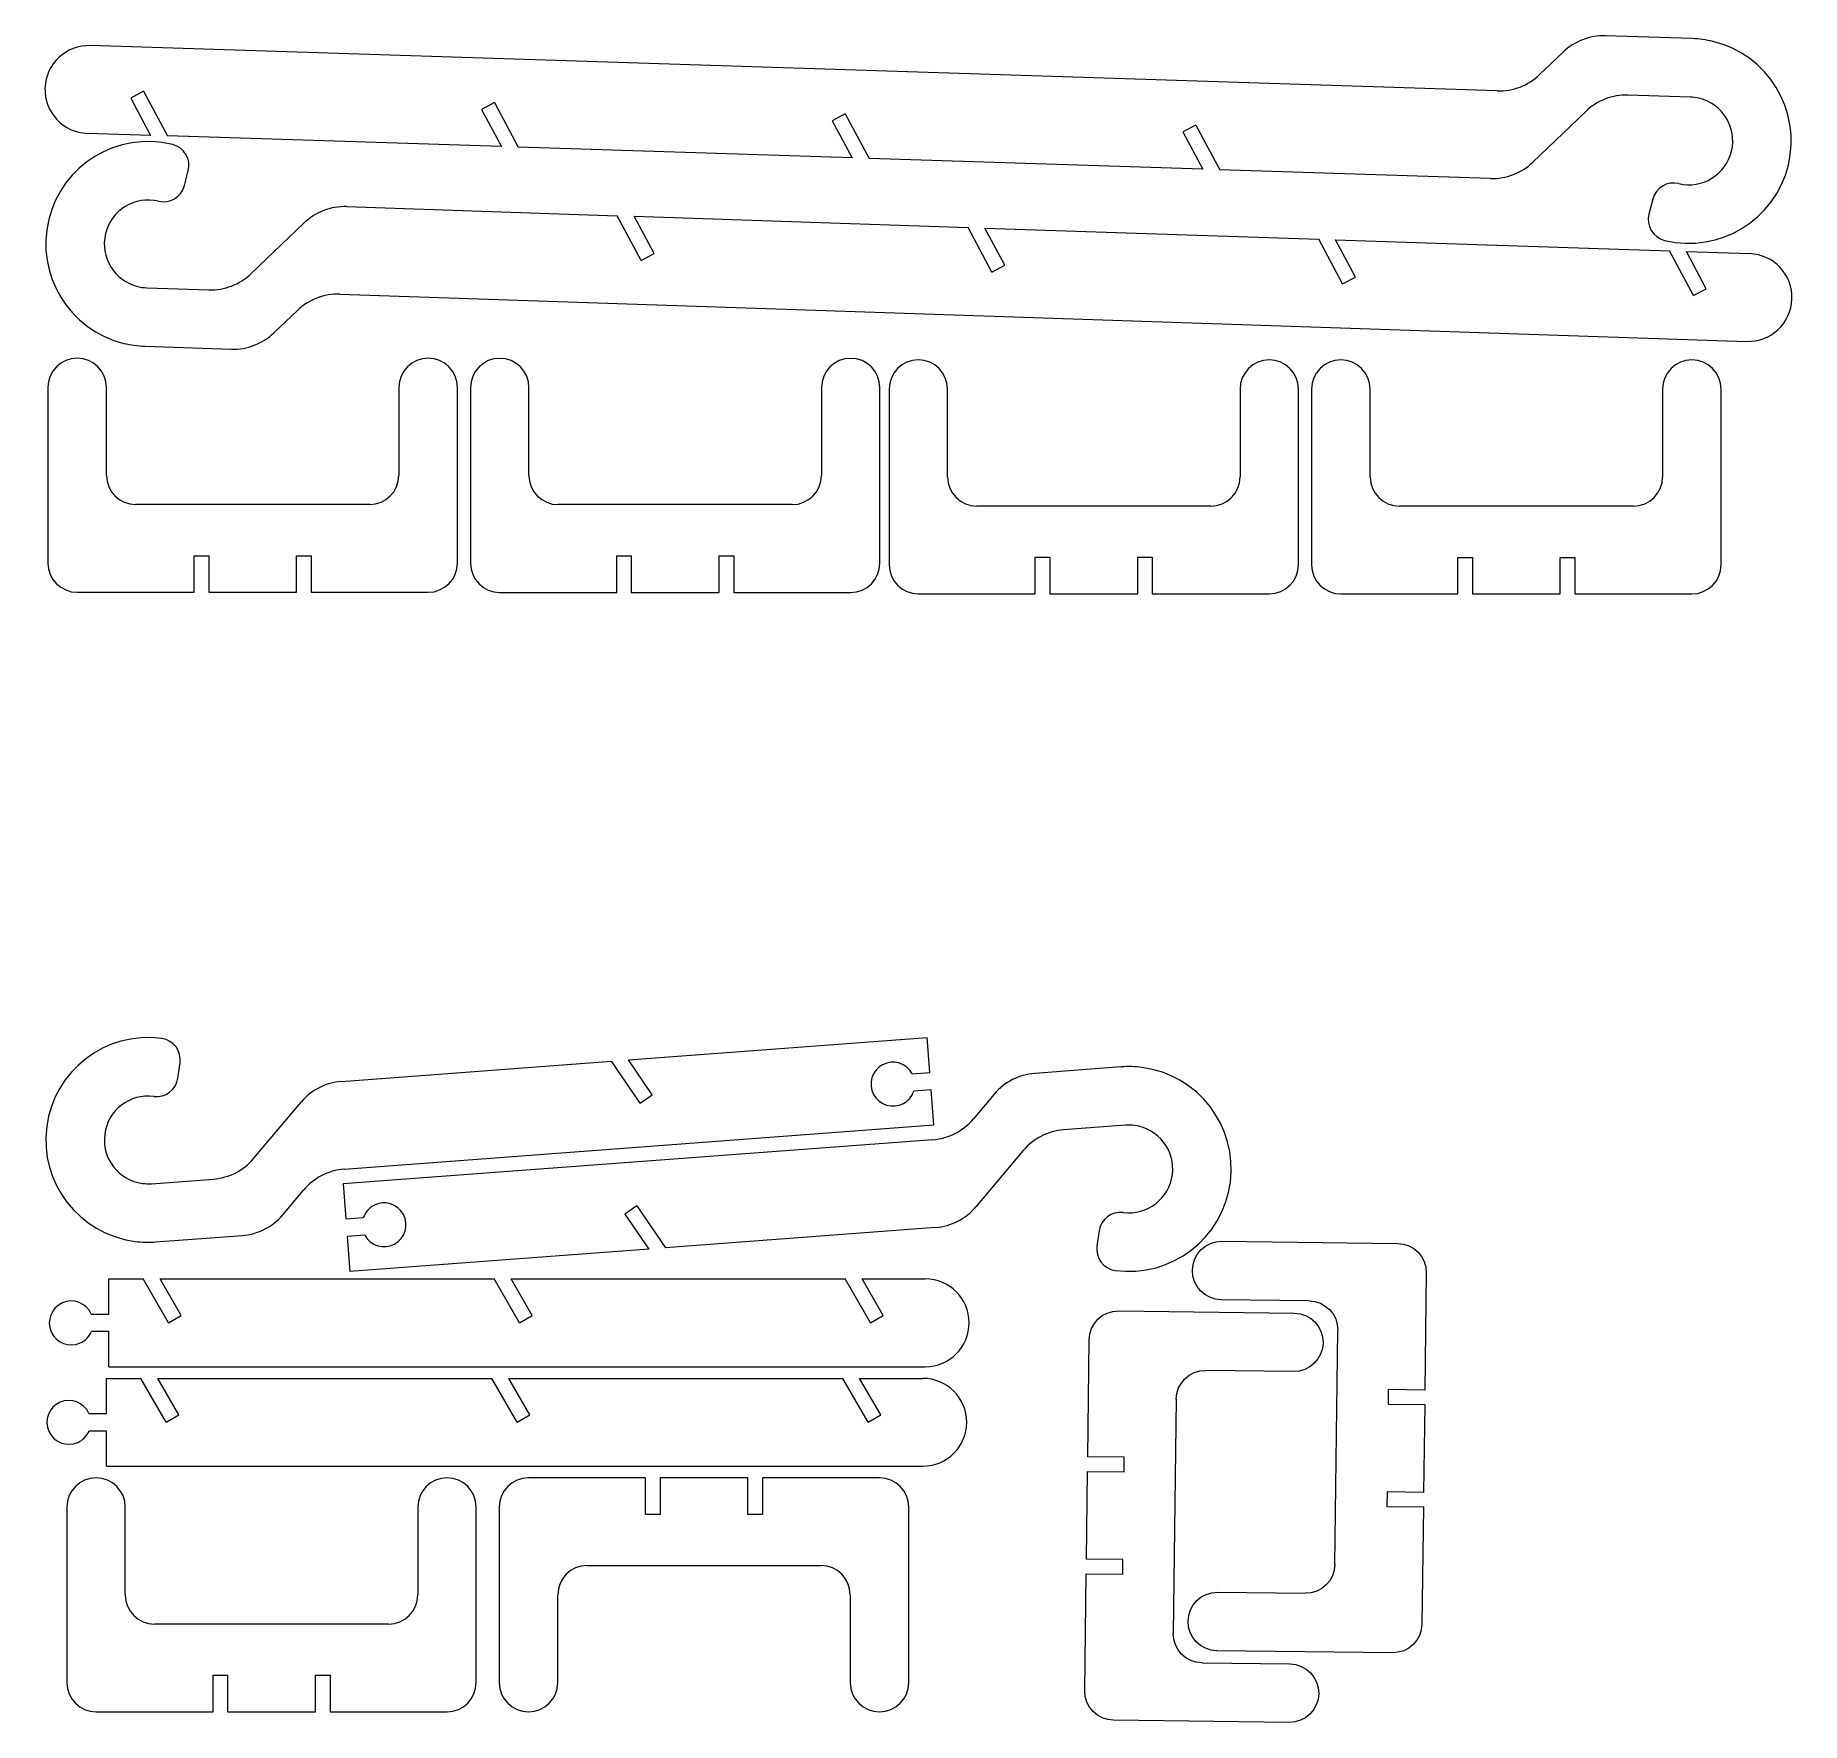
# Model space of a CAD drawing. Header units: centimetres. Extents: x -97.1 to -20.4, y -48.3 to 24.9.
import ezdxf

# ---------------------------------------------------------------- set-up
doc = ezdxf.new("R2010")
doc.units = ezdxf.units.CM
doc.header["$MEASUREMENT"] = 0
doc.layers.add('layer 1', color=7, linetype='Continuous')

msp = doc.modelspace()

# ---------------------------------------------------------------- linework, layer by layer
at = {"layer": 'layer 1', "color": 1, "lineweight": 9}
for points in [[(-28.88194, 24.92682), (-29.5654, 24.94879), (-30.22885, 24.69425), (-30.72223, 24.22078)], [(-25.11653, 24.80578), (-25.11653, 24.80578), (-28.88194, 24.92682), (-28.88194, 24.92682)], [(-33.58183, 22.53658), (-33.58183, 22.53658), (-94.68196, 24.50062), (-94.68196, 24.50062)], [(-30.72223, 24.22078), (-30.72223, 24.22078), (-31.74153, 23.24262), (-31.74153, 23.24262)], [(-33.58183, 22.53658), (-32.89837, 22.51461), (-32.23492, 22.76915), (-31.74153, 23.24262)], [(-92.36452, 22.52014), (-92.36452, 22.52014), (-92.92437, 22.22047), (-92.92437, 22.22047)], [(-92.36452, 22.52014), (-92.36452, 22.52014), (-91.32644, 20.58079), (-91.32644, 20.58079)], [(-27.89478, 22.35378), (-28.57824, 22.37575), (-29.24169, 22.12121), (-29.73507, 21.64774)], [(-25.19814, 22.26709), (-25.19814, 22.26709), (-27.89478, 22.35378), (-27.89478, 22.35378)], [(-92.92437, 22.22047), (-92.92437, 22.22047), (-92.0593, 20.60435), (-92.0593, 20.60435)], [(-77.13239, 22.03051), (-77.13239, 22.03051), (-77.69223, 21.73084), (-77.69223, 21.73084)], [(-77.69223, 21.73084), (-77.69223, 21.73084), (-76.82717, 20.11472), (-76.82717, 20.11472)], [(-77.13239, 22.03051), (-77.13239, 22.03051), (-76.09431, 20.09116), (-76.09431, 20.09116)], [(-61.90026, 21.54088), (-61.90026, 21.54088), (-62.4601, 21.24121), (-62.4601, 21.24121)], [(-61.90026, 21.54088), (-61.90026, 21.54088), (-60.86218, 19.60153), (-60.86218, 19.60153)], [(-29.73507, 21.64774), (-29.73507, 21.64774), (-32.03556, 19.4401), (-32.03556, 19.4401)], [(-62.4601, 21.24121), (-62.4601, 21.24121), (-61.59503, 19.62509), (-61.59503, 19.62509)], [(-46.66814, 21.05125), (-46.66814, 21.05125), (-47.22798, 20.75158), (-47.22798, 20.75158)], [(-47.22798, 20.75158), (-47.22798, 20.75158), (-46.36291, 19.13546), (-46.36291, 19.13546)], [(-46.66814, 21.05125), (-46.66814, 21.05125), (-45.63006, 19.1119), (-45.63006, 19.1119)], [(-92.0593, 20.60435), (-92.0593, 20.60435), (-94.80437, 20.69258), (-94.80437, 20.69258)], [(-76.82717, 20.11472), (-76.82717, 20.11472), (-91.32644, 20.58079), (-91.32644, 20.58079)], [(-61.59503, 19.62509), (-61.59503, 19.62509), (-76.09431, 20.09116), (-76.09431, 20.09116)], [(-46.36291, 19.13546), (-46.36291, 19.13546), (-60.86218, 19.60153), (-60.86218, 19.60153)], [(-33.87585, 18.73407), (-33.19239, 18.7121), (-32.52894, 18.96663), (-32.03556, 19.4401)], [(-91.72092, 17.74361), (-91.22213, 17.62366), (-90.7193, 17.92588), (-90.59117, 18.42264)], [(-90.59117, 18.42264), (-90.59117, 18.42264), (-90.42622, 19.06218), (-90.42622, 19.06218)], [(-33.87585, 18.73407), (-33.87585, 18.73407), (-45.63006, 19.1119), (-45.63006, 19.1119)], [(-25.70226, 18.51028), (-26.20121, 18.62956), (-26.70363, 18.32666), (-26.83109, 17.82973)], [(-26.83109, 17.82973), (-26.83109, 17.82973), (-26.99519, 17.18996), (-26.99519, 17.18996)], [(-83.54764, 17.50881), (-84.23107, 17.5317), (-84.89486, 17.27806), (-85.38888, 16.80525)], [(-83.54764, 17.50881), (-83.54764, 17.50881), (-71.79395, 17.11514), (-71.79395, 17.11514)], [(-70.75849, 15.17439), (-70.75849, 15.17439), (-71.79395, 17.11514), (-71.79395, 17.11514)], [(-70.19824, 15.4733), (-70.19824, 15.4733), (-71.06113, 17.0906), (-71.06113, 17.0906)], [(-71.06113, 17.0906), (-71.06113, 17.0906), (-56.5625, 16.60499), (-56.5625, 16.60499)], [(-87.69234, 14.60072), (-87.69234, 14.60072), (-85.38888, 16.80525), (-85.38888, 16.80525)], [(-55.52704, 14.66424), (-55.52704, 14.66424), (-56.5625, 16.60499), (-56.5625, 16.60499)], [(-54.96679, 14.96315), (-54.96679, 14.96315), (-55.82968, 16.58044), (-55.82968, 16.58044)], [(-55.82968, 16.58044), (-55.82968, 16.58044), (-41.33104, 16.09484), (-41.33104, 16.09484)], [(-70.75849, 15.17439), (-70.75849, 15.17439), (-70.19824, 15.4733), (-70.19824, 15.4733)], [(-40.29558, 14.15409), (-40.29558, 14.15409), (-41.33104, 16.09484), (-41.33104, 16.09484)], [(-39.73533, 14.453), (-39.73533, 14.453), (-40.59822, 16.07029), (-40.59822, 16.07029)], [(-40.59822, 16.07029), (-40.59822, 16.07029), (-26.09958, 15.58469), (-26.09958, 15.58469)], [(-25.06412, 13.64394), (-25.06412, 13.64394), (-26.09958, 15.58469), (-26.09958, 15.58469)], [(-24.50387, 13.94285), (-24.50387, 13.94285), (-25.36676, 15.56014), (-25.36676, 15.56014)], [(-25.36676, 15.56014), (-25.36676, 15.56014), (-22.62181, 15.46821), (-22.62181, 15.46821)], [(-89.53358, 13.89716), (-88.85015, 13.87427), (-88.18636, 14.12791), (-87.69234, 14.60072)], [(-55.52704, 14.66424), (-55.52704, 14.66424), (-54.96679, 14.96315), (-54.96679, 14.96315)], [(-92.2301, 13.98748), (-92.2301, 13.98748), (-89.53358, 13.89716), (-89.53358, 13.89716)], [(-40.29558, 14.15409), (-40.29558, 14.15409), (-39.73533, 14.453), (-39.73533, 14.453)], [(-25.06412, 13.64394), (-25.06412, 13.64394), (-24.50387, 13.94285), (-24.50387, 13.94285)], [(-83.84678, 13.70669), (-84.53021, 13.72958), (-85.19401, 13.47594), (-85.68803, 13.00314)], [(-83.84678, 13.70669), (-83.84678, 13.70669), (-22.74935, 11.66035), (-22.74935, 11.66035)], [(-86.70865, 12.02635), (-86.70865, 12.02635), (-85.68803, 13.00314), (-85.68803, 13.00314)], [(-88.54989, 11.3228), (-87.86646, 11.29991), (-87.20267, 11.55355), (-86.70865, 12.02635)], [(-95.25181, 10.92383), (-95.95181, 10.92383), (-96.51927, 10.35637), (-96.51927, 9.65637)], [(-95.24673, 10.92383), (-95.24673, 10.92383), (-95.25181, 10.92383), (-95.25181, 10.92383)], [(-93.97927, 9.65637), (-93.97927, 10.35637), (-94.54673, 10.92383), (-95.24673, 10.92383)], [(-92.31513, 11.44891), (-92.31513, 11.44891), (-88.54989, 11.3228), (-88.54989, 11.3228)], [(-80.01181, 10.92383), (-80.71181, 10.92383), (-81.27927, 10.35637), (-81.27927, 9.65637)], [(-80.00673, 10.92383), (-80.00673, 10.92383), (-80.01181, 10.92383), (-80.01181, 10.92383)], [(-78.73927, 9.65637), (-78.73927, 10.35637), (-79.30673, 10.92383), (-80.00673, 10.92383)], [(-76.90199, 10.92129), (-77.60199, 10.92129), (-78.16945, 10.35383), (-78.16945, 9.65383)], [(-76.89691, 10.92129), (-76.89691, 10.92129), (-76.90199, 10.92129), (-76.90199, 10.92129)], [(-75.62945, 9.65383), (-75.62945, 10.35383), (-76.19692, 10.92129), (-76.89691, 10.92129)], [(-61.66199, 10.92129), (-62.36199, 10.92129), (-62.92945, 10.35383), (-62.92945, 9.65383)], [(-61.65691, 10.92129), (-61.65691, 10.92129), (-61.66199, 10.92129), (-61.66199, 10.92129)], [(-60.38945, 9.65383), (-60.38945, 10.35383), (-60.95692, 10.92129), (-61.65691, 10.92129)], [(-58.72321, 10.85454), (-59.4232, 10.85454), (-59.99066, 10.28708), (-59.99066, 9.58708)], [(-58.71813, 10.85454), (-58.71813, 10.85454), (-58.72321, 10.85454), (-58.72321, 10.85454)], [(-57.45067, 9.58708), (-57.45067, 10.28708), (-58.01813, 10.85454), (-58.71813, 10.85454)], [(-43.48321, 10.85454), (-44.18321, 10.85454), (-44.75067, 10.28708), (-44.75067, 9.58708)], [(-43.47813, 10.85454), (-43.47813, 10.85454), (-43.48321, 10.85454), (-43.48321, 10.85454)], [(-42.21067, 9.58708), (-42.21067, 10.28708), (-42.77813, 10.85454), (-43.47813, 10.85454)], [(-40.37339, 10.852), (-41.07339, 10.852), (-41.64085, 10.28454), (-41.64085, 9.58454)], [(-40.36831, 10.852), (-40.36831, 10.852), (-40.37339, 10.852), (-40.37339, 10.852)], [(-39.10085, 9.58454), (-39.10085, 10.28454), (-39.66831, 10.852), (-40.36831, 10.852)], [(-25.13339, 10.852), (-25.83339, 10.852), (-26.40085, 10.28454), (-26.40085, 9.58454)], [(-25.12831, 10.852), (-25.12831, 10.852), (-25.13339, 10.852), (-25.13339, 10.852)], [(-23.86085, 9.58454), (-23.86085, 10.28454), (-24.42831, 10.852), (-25.12831, 10.852)], [(-96.51927, 9.65637), (-96.51927, 9.65637), (-96.51927, 2.03129), (-96.51927, 2.03129)], [(-93.97927, 5.84129), (-93.97927, 5.84129), (-93.97927, 9.65637), (-93.97927, 9.65637)], [(-81.27927, 9.65637), (-81.27927, 9.65637), (-81.27927, 5.84129), (-81.27927, 5.84129)], [(-78.73927, 2.03129), (-78.73927, 2.03129), (-78.73927, 9.65637), (-78.73927, 9.65637)], [(-78.16945, 9.65383), (-78.16945, 9.65383), (-78.16945, 2.02875), (-78.16945, 2.02875)], [(-75.62945, 5.83875), (-75.62945, 5.83875), (-75.62945, 9.65383), (-75.62945, 9.65383)], [(-62.92945, 9.65383), (-62.92945, 9.65383), (-62.92945, 5.83875), (-62.92945, 5.83875)], [(-60.38945, 2.02875), (-60.38945, 2.02875), (-60.38945, 9.65383), (-60.38945, 9.65383)], [(-59.99066, 9.58708), (-59.99066, 9.58708), (-59.99066, 1.962), (-59.99066, 1.962)], [(-57.45067, 5.772), (-57.45067, 5.772), (-57.45067, 9.58708), (-57.45067, 9.58708)], [(-44.75067, 9.58708), (-44.75067, 9.58708), (-44.75067, 5.772), (-44.75067, 5.772)], [(-42.21067, 1.962), (-42.21067, 1.962), (-42.21067, 9.58708), (-42.21067, 9.58708)], [(-41.64085, 9.58454), (-41.64085, 9.58454), (-41.64085, 1.95946), (-41.64085, 1.95946)], [(-39.10085, 5.76946), (-39.10085, 5.76946), (-39.10085, 9.58454), (-39.10085, 9.58454)], [(-26.40085, 9.58454), (-26.40085, 9.58454), (-26.40085, 5.76946), (-26.40085, 5.76946)], [(-23.86085, 1.95946), (-23.86085, 1.95946), (-23.86085, 9.58454), (-23.86085, 9.58454)], [(-93.97927, 5.84129), (-93.97927, 5.14129), (-93.41181, 4.57383), (-92.71181, 4.57383)], [(-82.54673, 4.57383), (-81.84673, 4.57383), (-81.27927, 5.14129), (-81.27927, 5.84129)], [(-75.62945, 5.83875), (-75.62945, 5.13875), (-75.06199, 4.57129), (-74.36199, 4.57129)], [(-64.19691, 4.57129), (-63.49692, 4.57129), (-62.92945, 5.13875), (-62.92945, 5.83875)], [(-57.45067, 5.772), (-57.45067, 5.07201), (-56.88321, 4.50454), (-56.18321, 4.50454)], [(-46.01813, 4.50454), (-45.31813, 4.50454), (-44.75067, 5.07201), (-44.75067, 5.772)], [(-39.10085, 5.76946), (-39.10085, 5.06947), (-38.53339, 4.502), (-37.83339, 4.502)], [(-27.66831, 4.502), (-26.96831, 4.502), (-26.40085, 5.06947), (-26.40085, 5.76946)], [(-82.54673, 4.57383), (-82.54673, 4.57383), (-92.71181, 4.57383), (-92.71181, 4.57383)], [(-64.19691, 4.57129), (-64.19691, 4.57129), (-74.36199, 4.57129), (-74.36199, 4.57129)], [(-46.01813, 4.50454), (-46.01813, 4.50454), (-56.18321, 4.50454), (-56.18321, 4.50454)], [(-27.66831, 4.502), (-27.66831, 4.502), (-37.83339, 4.502), (-37.83339, 4.502)], [(-90.16927, 2.35133), (-90.16927, 2.35133), (-89.53427, 2.35133), (-89.53427, 2.35133)], [(-90.16927, 0.76383), (-90.16927, 0.76383), (-90.16927, 2.35133), (-90.16927, 2.35133)], [(-89.53427, 2.35133), (-89.53427, 2.35133), (-89.53427, 0.76383), (-89.53427, 0.76383)], [(-85.72427, 2.35133), (-85.72427, 2.35133), (-85.08927, 2.35133), (-85.08927, 2.35133)], [(-85.72427, 0.76383), (-85.72427, 0.76383), (-85.72427, 2.35133), (-85.72427, 2.35133)], [(-85.08927, 2.35133), (-85.08927, 2.35133), (-85.08927, 0.76383), (-85.08927, 0.76383)], [(-71.81945, 2.34879), (-71.81945, 2.34879), (-71.18445, 2.34879), (-71.18445, 2.34879)], [(-71.81945, 0.76129), (-71.81945, 0.76129), (-71.81945, 2.34879), (-71.81945, 2.34879)], [(-71.18445, 2.34879), (-71.18445, 2.34879), (-71.18445, 0.76129), (-71.18445, 0.76129)], [(-67.37445, 2.34879), (-67.37445, 2.34879), (-66.73945, 2.34879), (-66.73945, 2.34879)], [(-67.37445, 0.76129), (-67.37445, 0.76129), (-67.37445, 2.34879), (-67.37445, 2.34879)], [(-66.73945, 2.34879), (-66.73945, 2.34879), (-66.73945, 0.76129), (-66.73945, 0.76129)], [(-96.51927, 2.03129), (-96.51927, 1.33129), (-95.95181, 0.76383), (-95.25181, 0.76383)], [(-80.00673, 0.76383), (-79.30673, 0.76383), (-78.73927, 1.33129), (-78.73927, 2.03129)], [(-78.16945, 2.02875), (-78.16945, 1.32875), (-77.60199, 0.76129), (-76.90199, 0.76129)], [(-61.65691, 0.76129), (-60.95692, 0.76129), (-60.38945, 1.32875), (-60.38945, 2.02875)], [(-59.99066, 1.962), (-59.99066, 1.26201), (-59.4232, 0.69454), (-58.72321, 0.69454)], [(-53.64067, 2.28204), (-53.64067, 2.28204), (-53.00567, 2.28204), (-53.00567, 2.28204)], [(-53.64067, 0.69454), (-53.64067, 0.69454), (-53.64067, 2.28204), (-53.64067, 2.28204)], [(-53.00567, 2.28204), (-53.00567, 2.28204), (-53.00567, 0.69454), (-53.00567, 0.69454)], [(-49.19567, 2.28204), (-49.19567, 2.28204), (-48.56067, 2.28204), (-48.56067, 2.28204)], [(-49.19567, 0.69454), (-49.19567, 0.69454), (-49.19567, 2.28204), (-49.19567, 2.28204)], [(-48.56067, 2.28204), (-48.56067, 2.28204), (-48.56067, 0.69454), (-48.56067, 0.69454)], [(-43.47813, 0.69454), (-42.77813, 0.69454), (-42.21067, 1.26201), (-42.21067, 1.962)], [(-41.64085, 1.95946), (-41.64085, 1.25947), (-41.07339, 0.692), (-40.37339, 0.692)], [(-35.29085, 2.2795), (-35.29085, 2.2795), (-34.65585, 2.2795), (-34.65585, 2.2795)], [(-35.29085, 0.692), (-35.29085, 0.692), (-35.29085, 2.2795), (-35.29085, 2.2795)], [(-34.65585, 2.2795), (-34.65585, 2.2795), (-34.65585, 0.692), (-34.65585, 0.692)], [(-30.84585, 2.2795), (-30.84585, 2.2795), (-30.21085, 2.2795), (-30.21085, 2.2795)], [(-30.84585, 0.692), (-30.84585, 0.692), (-30.84585, 2.2795), (-30.84585, 2.2795)], [(-30.21085, 2.2795), (-30.21085, 2.2795), (-30.21085, 0.692), (-30.21085, 0.692)], [(-25.12831, 0.692), (-24.42831, 0.692), (-23.86085, 1.25947), (-23.86085, 1.95946)], [(-95.25181, 0.76383), (-95.25181, 0.76383), (-90.16927, 0.76383), (-90.16927, 0.76383)], [(-89.53427, 0.76383), (-89.53427, 0.76383), (-85.72427, 0.76383), (-85.72427, 0.76383)], [(-85.08927, 0.76383), (-85.08927, 0.76383), (-80.00673, 0.76383), (-80.00673, 0.76383)], [(-76.90199, 0.76129), (-76.90199, 0.76129), (-71.81945, 0.76129), (-71.81945, 0.76129)], [(-71.18445, 0.76129), (-71.18445, 0.76129), (-67.37445, 0.76129), (-67.37445, 0.76129)], [(-66.73945, 0.76129), (-66.73945, 0.76129), (-61.65691, 0.76129), (-61.65691, 0.76129)], [(-58.72321, 0.69454), (-58.72321, 0.69454), (-53.64067, 0.69454), (-53.64067, 0.69454)], [(-53.00567, 0.69454), (-53.00567, 0.69454), (-49.19567, 0.69454), (-49.19567, 0.69454)], [(-48.56067, 0.69454), (-48.56067, 0.69454), (-43.47813, 0.69454), (-43.47813, 0.69454)], [(-40.37339, 0.692), (-40.37339, 0.692), (-35.29085, 0.692), (-35.29085, 0.692)], [(-34.65585, 0.692), (-34.65585, 0.692), (-30.84585, 0.692), (-30.84585, 0.692)], [(-30.21085, 0.692), (-30.21085, 0.692), (-25.12831, 0.692), (-25.12831, 0.692)], [(-71.31332, -19.54234), (-71.31332, -19.54234), (-58.33601, -18.56865), (-58.33601, -18.56865)], [(-58.22198, -20.08838), (-58.22198, -20.08838), (-58.33601, -18.56865), (-58.33601, -18.56865)], [(-90.87286, -20.33045), (-90.87286, -20.33045), (-90.77804, -19.67682), (-90.77804, -19.67682)], [(-83.7718, -20.4771), (-83.7718, -20.4771), (-72.0445, -19.5972), (-72.0445, -19.5972)], [(-70.8052, -21.41457), (-70.8052, -21.41457), (-72.0445, -19.5972), (-72.0445, -19.5972)], [(-70.28057, -21.05681), (-70.28057, -21.05681), (-71.31332, -19.54234), (-71.31332, -19.54234)], [(-49.91115, -19.84643), (-49.91115, -19.84643), (-53.66793, -20.12831), (-53.66793, -20.12831)], [(-91.92254, -21.1277), (-91.41369, -21.19299), (-90.9465, -20.83816), (-90.87286, -20.33045)], [(-83.7718, -20.4771), (-84.4537, -20.52827), (-85.08616, -20.85221), (-85.52615, -21.37568)], [(-58.98185, -20.14539), (-58.98185, -20.14539), (-58.22198, -20.08838), (-58.22198, -20.08838)], [(-53.66793, -20.12831), (-54.34982, -20.17947), (-54.98229, -20.50342), (-55.42227, -21.02688)], [(-87.57766, -23.81642), (-87.57766, -23.81642), (-85.52615, -21.37568), (-85.52615, -21.37568)], [(-70.8052, -21.41457), (-70.8052, -21.41457), (-70.28057, -21.05681), (-70.28057, -21.05681)], [(-58.16101, -20.84794), (-58.16101, -20.84794), (-58.92088, -20.90496), (-58.92088, -20.90496)], [(-58.04699, -22.36767), (-58.04699, -22.36767), (-58.16101, -20.84794), (-58.16101, -20.84794)], [(-55.42227, -21.02688), (-55.42227, -21.02688), (-56.33126, -22.10833), (-56.33126, -22.10833)], [(-58.0856, -23.00691), (-57.40371, -22.95574), (-56.77124, -22.6318), (-56.33126, -22.10833)], [(-58.0856, -23.00691), (-58.0856, -23.00691), (-83.69658, -24.9285), (-83.69658, -24.9285)], [(-83.65796, -24.28927), (-83.65796, -24.28927), (-58.04699, -22.36767), (-58.04699, -22.36767)], [(-52.41157, -22.58118), (-53.09346, -22.63234), (-53.72593, -22.95629), (-54.16591, -23.47976)], [(-49.7211, -22.37932), (-49.7211, -22.37932), (-52.41157, -22.58118), (-52.41157, -22.58118)], [(-54.16591, -23.47976), (-54.16591, -23.47976), (-56.21742, -25.9205), (-56.21742, -25.9205)], [(-89.332, -24.715), (-88.6501, -24.66383), (-88.01764, -24.33989), (-87.57766, -23.81642)], [(-83.65796, -24.28927), (-84.33986, -24.34043), (-84.97232, -24.66438), (-85.41231, -25.18785)], [(-92.02247, -24.91686), (-92.02247, -24.91686), (-89.332, -24.715), (-89.332, -24.715)], [(-86.3213, -26.2693), (-86.3213, -26.2693), (-85.41231, -25.18785), (-85.41231, -25.18785)], [(-83.69658, -24.9285), (-83.69658, -24.9285), (-83.58255, -26.44823), (-83.58255, -26.44823)], [(-70.93837, -25.88161), (-70.93837, -25.88161), (-71.463, -26.23936), (-71.463, -26.23936)], [(-70.93837, -25.88161), (-70.93837, -25.88161), (-69.69907, -27.69898), (-69.69907, -27.69898)], [(-57.97176, -26.81907), (-57.28987, -26.76791), (-56.6574, -26.44396), (-56.21742, -25.9205)], [(-88.07564, -27.16787), (-87.39374, -27.11671), (-86.76128, -26.79276), (-86.3213, -26.2693)], [(-83.58255, -26.44823), (-83.58255, -26.44823), (-82.82269, -26.39122), (-82.82269, -26.39122)], [(-71.463, -26.23936), (-71.463, -26.23936), (-70.43025, -27.75384), (-70.43025, -27.75384)], [(-57.97176, -26.81907), (-57.97176, -26.81907), (-69.69907, -27.69898), (-69.69907, -27.69898)], [(-49.82104, -26.16848), (-50.32988, -26.10319), (-50.79707, -26.45802), (-50.87072, -26.96572)], [(-91.83243, -27.44974), (-91.83243, -27.44974), (-88.07564, -27.16787), (-88.07564, -27.16787)], [(-82.76172, -27.15079), (-82.76172, -27.15079), (-83.52158, -27.2078), (-83.52158, -27.2078)], [(-83.52158, -27.2078), (-83.52158, -27.2078), (-83.40756, -28.72753), (-83.40756, -28.72753)], [(-50.87072, -26.96572), (-50.87072, -26.96572), (-50.96554, -27.61936), (-50.96554, -27.61936)], [(-46.82131, -28.66901), (-46.81264, -27.96906), (-46.2382, -27.40867), (-45.53825, -27.41734)], [(-45.53825, -27.41734), (-45.53825, -27.41734), (-37.91376, -27.51175), (-37.91376, -27.51175)], [(-37.91376, -27.51175), (-37.21381, -27.52042), (-36.65342, -28.09486), (-36.66209, -28.7948)], [(-70.43025, -27.75384), (-70.43025, -27.75384), (-83.40756, -28.72753), (-83.40756, -28.72753)], [(-93.8727, -30.5785), (-93.8727, -30.5785), (-93.8727, -29.0545), (-93.8727, -29.0545)], [(-93.8727, -29.0545), (-93.8727, -29.0545), (-92.37973, -29.0545), (-92.37973, -29.0545)], [(-91.27988, -30.9595), (-91.27988, -30.9595), (-92.37973, -29.0545), (-92.37973, -29.0545)], [(-90.72995, -30.642), (-90.72995, -30.642), (-91.6465, -29.0545), (-91.6465, -29.0545)], [(-91.6465, -29.0545), (-91.6465, -29.0545), (-77.13974, -29.0545), (-77.13974, -29.0545)], [(-76.03989, -30.9595), (-76.03989, -30.9595), (-77.13974, -29.0545), (-77.13974, -29.0545)], [(-75.48996, -30.642), (-75.48996, -30.642), (-76.40651, -29.0545), (-76.40651, -29.0545)], [(-76.40651, -29.0545), (-76.40651, -29.0545), (-61.89975, -29.0545), (-61.89975, -29.0545)], [(-60.7999, -30.9595), (-60.7999, -30.9595), (-61.89975, -29.0545), (-61.89975, -29.0545)], [(-60.24997, -30.642), (-60.24997, -30.642), (-61.16652, -29.0545), (-61.16652, -29.0545)], [(-61.16652, -29.0545), (-61.16652, -29.0545), (-58.42003, -29.0545), (-58.42003, -29.0545)], [(-45.5697, -29.95714), (-46.26965, -29.94848), (-46.83004, -29.37403), (-46.82137, -28.67409)], [(-46.82137, -28.67409), (-46.82137, -28.67409), (-46.82131, -28.66901), (-46.82131, -28.66901)], [(-36.66209, -28.7948), (-36.66209, -28.7948), (-36.72502, -33.87693), (-36.72502, -33.87693)], [(-94.6347, -30.5785), (-94.6347, -30.5785), (-93.8727, -30.5785), (-93.8727, -30.5785)], [(-91.27988, -30.9595), (-91.27988, -30.9595), (-90.72995, -30.642), (-90.72995, -30.642)], [(-76.03989, -30.9595), (-76.03989, -30.9595), (-75.48996, -30.642), (-75.48996, -30.642)], [(-60.7999, -30.9595), (-60.7999, -30.9595), (-60.24997, -30.642), (-60.24997, -30.642)], [(-51.30282, -31.69253), (-51.29415, -30.99259), (-50.71971, -30.43219), (-50.01976, -30.44086)], [(-50.01976, -30.44086), (-50.01976, -30.44086), (-42.39527, -30.53527), (-42.39527, -30.53527)], [(-41.75491, -30.00438), (-41.75491, -30.00438), (-45.5697, -29.95714), (-45.5697, -29.95714)], [(-42.39527, -30.53527), (-41.69532, -30.54394), (-41.13493, -31.11838), (-41.1436, -31.81833)], [(-41.75491, -30.00438), (-41.05497, -30.01305), (-40.49458, -30.58749), (-40.50324, -31.28744)], [(-93.86873, -31.3405), (-93.86873, -31.3405), (-94.63073, -31.3405), (-94.63073, -31.3405)], [(-93.86873, -32.86449), (-93.86873, -32.86449), (-93.86873, -31.3405), (-93.86873, -31.3405)], [(-40.62911, -41.45172), (-40.62911, -41.45172), (-40.50324, -31.28744), (-40.50324, -31.28744)], [(-51.36575, -36.77466), (-51.36575, -36.77466), (-51.30282, -31.69253), (-51.30282, -31.69253)], [(-41.14366, -31.82341), (-41.15233, -32.52335), (-41.72677, -33.08374), (-42.42672, -33.07507)], [(-41.1436, -31.81833), (-41.1436, -31.81833), (-41.14366, -31.82341), (-41.14366, -31.82341)], [(-93.86873, -32.86449), (-93.86873, -32.86449), (-58.42003, -32.86449), (-58.42003, -32.86449)], [(-93.97579, -34.89585), (-93.97579, -34.89585), (-93.97579, -33.37186), (-93.97579, -33.37186)], [(-93.97579, -33.37186), (-93.97579, -33.37186), (-92.48282, -33.37186), (-92.48282, -33.37186)], [(-91.38297, -35.27685), (-91.38297, -35.27685), (-92.48282, -33.37186), (-92.48282, -33.37186)], [(-90.83304, -34.95935), (-90.83304, -34.95935), (-91.74959, -33.37186), (-91.74959, -33.37186)], [(-91.74959, -33.37186), (-91.74959, -33.37186), (-77.24283, -33.37186), (-77.24283, -33.37186)], [(-76.14298, -35.27685), (-76.14298, -35.27685), (-77.24283, -33.37186), (-77.24283, -33.37186)], [(-75.59305, -34.95935), (-75.59305, -34.95935), (-76.5096, -33.37186), (-76.5096, -33.37186)], [(-76.5096, -33.37186), (-76.5096, -33.37186), (-62.00284, -33.37186), (-62.00284, -33.37186)], [(-60.90299, -35.27685), (-60.90299, -35.27685), (-62.00284, -33.37186), (-62.00284, -33.37186)], [(-60.35306, -34.95935), (-60.35306, -34.95935), (-61.26961, -33.37186), (-61.26961, -33.37186)], [(-61.26961, -33.37186), (-61.26961, -33.37186), (-58.52312, -33.37186), (-58.52312, -33.37186)], [(-47.52456, -34.27949), (-47.51589, -33.57956), (-46.94145, -33.01916), (-46.2415, -33.02783)], [(-42.42672, -33.07507), (-42.42672, -33.07507), (-46.2415, -33.02783), (-46.2415, -33.02783)], [(-47.52456, -34.27949), (-47.52456, -34.27949), (-47.65042, -44.44379), (-47.65042, -44.44379)], [(-38.3124, -33.85728), (-38.3124, -33.85728), (-38.32026, -34.49223), (-38.32026, -34.49223)], [(-38.32026, -34.49223), (-38.32026, -34.49223), (-36.73288, -34.51189), (-36.73288, -34.51189)], [(-36.72502, -33.87693), (-36.72502, -33.87693), (-38.3124, -33.85728), (-38.3124, -33.85728)], [(-36.73288, -34.51189), (-36.73288, -34.51189), (-36.78005, -38.32159), (-36.78005, -38.32159)], [(-94.73779, -34.89585), (-94.73779, -34.89585), (-93.97579, -34.89585), (-93.97579, -34.89585)], [(-91.38297, -35.27685), (-91.38297, -35.27685), (-90.83304, -34.95935), (-90.83304, -34.95935)], [(-76.14298, -35.27685), (-76.14298, -35.27685), (-75.59305, -34.95935), (-75.59305, -34.95935)], [(-60.90299, -35.27685), (-60.90299, -35.27685), (-60.35306, -34.95935), (-60.35306, -34.95935)], [(-93.97182, -35.65785), (-93.97182, -35.65785), (-94.73382, -35.65785), (-94.73382, -35.65785)], [(-93.97182, -37.18185), (-93.97182, -37.18185), (-93.97182, -35.65785), (-93.97182, -35.65785)], [(-49.77837, -36.79432), (-49.77837, -36.79432), (-51.36575, -36.77466), (-51.36575, -36.77466)], [(-49.78623, -37.42927), (-49.78623, -37.42927), (-49.77837, -36.79432), (-49.77837, -36.79432)], [(-93.97182, -37.18185), (-93.97182, -37.18185), (-58.52312, -37.18185), (-58.52312, -37.18185)], [(-51.42079, -41.21932), (-51.42079, -41.21932), (-51.37361, -37.40961), (-51.37361, -37.40961)], [(-51.37361, -37.40961), (-51.37361, -37.40961), (-49.78623, -37.42927), (-49.78623, -37.42927)], [(-94.43139, -37.68921), (-95.13139, -37.68921), (-95.69885, -38.25668), (-95.69885, -38.95667)], [(-94.42631, -37.68921), (-94.42631, -37.68921), (-94.43139, -37.68921), (-94.43139, -37.68921)], [(-93.15885, -38.95667), (-93.15885, -38.25668), (-93.72631, -37.68921), (-94.42631, -37.68921)], [(-79.1914, -37.68921), (-79.89139, -37.68921), (-80.45885, -38.25668), (-80.45885, -38.95667)], [(-79.18632, -37.68921), (-79.18632, -37.68921), (-79.1914, -37.68921), (-79.1914, -37.68921)], [(-77.91886, -38.95667), (-77.91886, -38.25668), (-78.48632, -37.68921), (-79.18632, -37.68921)], [(-75.65145, -37.69175), (-76.35144, -37.69175), (-76.91891, -38.25922), (-76.91891, -38.95921)], [(-70.56891, -37.69175), (-70.56891, -37.69175), (-75.65145, -37.69175), (-75.65145, -37.69175)], [(-70.56891, -39.27925), (-70.56891, -39.27925), (-70.56891, -37.69175), (-70.56891, -37.69175)], [(-69.93391, -37.69175), (-69.93391, -37.69175), (-69.93391, -39.27925), (-69.93391, -39.27925)], [(-66.12392, -37.69175), (-66.12392, -37.69175), (-69.93391, -37.69175), (-69.93391, -37.69175)], [(-66.12392, -39.27925), (-66.12392, -39.27925), (-66.12392, -37.69175), (-66.12392, -37.69175)], [(-65.48892, -37.69175), (-65.48892, -37.69175), (-65.48892, -39.27925), (-65.48892, -39.27925)], [(-60.40638, -37.69175), (-60.40638, -37.69175), (-65.48892, -37.69175), (-65.48892, -37.69175)], [(-59.13892, -38.95921), (-59.13892, -38.25922), (-59.70638, -37.69175), (-60.40638, -37.69175)], [(-38.36743, -38.30194), (-38.36743, -38.30194), (-38.37529, -38.93689), (-38.37529, -38.93689)], [(-36.78005, -38.32159), (-36.78005, -38.32159), (-38.36743, -38.30194), (-38.36743, -38.30194)], [(-95.69885, -38.95667), (-95.69885, -38.95667), (-95.69885, -46.58175), (-95.69885, -46.58175)], [(-93.15885, -42.77175), (-93.15885, -42.77175), (-93.15885, -38.95667), (-93.15885, -38.95667)], [(-80.45885, -38.95667), (-80.45885, -38.95667), (-80.45885, -42.77175), (-80.45885, -42.77175)], [(-77.91886, -46.58175), (-77.91886, -46.58175), (-77.91886, -38.95667), (-77.91886, -38.95667)], [(-76.91891, -38.95921), (-76.91891, -38.95921), (-76.91891, -46.58429), (-76.91891, -46.58429)], [(-59.13892, -46.58429), (-59.13892, -46.58429), (-59.13892, -38.95921), (-59.13892, -38.95921)], [(-38.37529, -38.93689), (-38.37529, -38.93689), (-36.78792, -38.95655), (-36.78792, -38.95655)], [(-36.78792, -38.95655), (-36.78792, -38.95655), (-36.85085, -44.0387), (-36.85085, -44.0387)], [(-69.93391, -39.27925), (-69.93391, -39.27925), (-70.56891, -39.27925), (-70.56891, -39.27925)], [(-65.48892, -39.27925), (-65.48892, -39.27925), (-66.12392, -39.27925), (-66.12392, -39.27925)], [(-49.83341, -41.23898), (-49.83341, -41.23898), (-51.42079, -41.21932), (-51.42079, -41.21932)], [(-49.84127, -41.87393), (-49.84127, -41.87393), (-49.83341, -41.23898), (-49.83341, -41.23898)], [(-73.11145, -41.50175), (-73.81144, -41.50175), (-74.37891, -42.06922), (-74.37891, -42.76921)], [(-73.11145, -41.50175), (-73.11145, -41.50175), (-62.94638, -41.50175), (-62.94638, -41.50175)], [(-61.67892, -42.76921), (-61.67892, -42.06922), (-62.24638, -41.50175), (-62.94638, -41.50175)], [(-51.49158, -46.93642), (-51.49158, -46.93642), (-51.42865, -41.85427), (-51.42865, -41.85427)], [(-51.42865, -41.85427), (-51.42865, -41.85427), (-49.84127, -41.87393), (-49.84127, -41.87393)], [(-40.62911, -41.45172), (-40.63777, -42.15166), (-41.21222, -42.71205), (-41.91216, -42.70339)], [(-93.15885, -42.77175), (-93.15885, -43.47175), (-92.59139, -44.03921), (-91.89139, -44.03921)], [(-81.72631, -44.03921), (-81.02631, -44.03921), (-80.45885, -43.47175), (-80.45885, -42.77175)], [(-74.37891, -46.58429), (-74.37891, -46.58429), (-74.37891, -42.76921), (-74.37891, -42.76921)], [(-61.67892, -42.76921), (-61.67892, -42.76921), (-61.67892, -46.58429), (-61.67892, -46.58429)], [(-47.01001, -43.90782), (-47.00134, -43.20787), (-46.42689, -42.64748), (-45.72695, -42.65615)], [(-45.72695, -42.65615), (-45.72695, -42.65615), (-41.91216, -42.70339), (-41.91216, -42.70339)], [(-81.72631, -44.03921), (-81.72631, -44.03921), (-91.89139, -44.03921), (-91.89139, -44.03921)], [(-46.39875, -45.72685), (-47.0987, -45.71818), (-47.65909, -45.14374), (-47.65042, -44.44379)], [(-45.7584, -45.19595), (-46.45834, -45.18729), (-47.01874, -44.61284), (-47.01007, -43.9129)], [(-47.01007, -43.9129), (-47.01007, -43.9129), (-47.01001, -43.90782), (-47.01001, -43.90782)], [(-36.85085, -44.0387), (-36.85951, -44.73864), (-37.43396, -45.29903), (-38.1339, -45.29037)], [(-38.1339, -45.29037), (-38.1339, -45.29037), (-45.7584, -45.19595), (-45.7584, -45.19595)], [(-46.39875, -45.72685), (-46.39875, -45.72685), (-42.58396, -45.77409), (-42.58396, -45.77409)], [(-42.58396, -45.77409), (-41.88402, -45.78275), (-41.32363, -46.3572), (-41.33229, -47.05714)], [(-95.69885, -46.58175), (-95.69885, -47.28175), (-95.13139, -47.84921), (-94.43139, -47.84921)], [(-89.34885, -46.26171), (-89.34885, -46.26171), (-88.71385, -46.26171), (-88.71385, -46.26171)], [(-89.34885, -47.84921), (-89.34885, -47.84921), (-89.34885, -46.26171), (-89.34885, -46.26171)], [(-88.71385, -46.26171), (-88.71385, -46.26171), (-88.71385, -47.84921), (-88.71385, -47.84921)], [(-84.90385, -46.26171), (-84.90385, -46.26171), (-84.26885, -46.26171), (-84.26885, -46.26171)], [(-84.90385, -47.84921), (-84.90385, -47.84921), (-84.90385, -46.26171), (-84.90385, -46.26171)], [(-84.26885, -46.26171), (-84.26885, -46.26171), (-84.26885, -47.84921), (-84.26885, -47.84921)], [(-79.18632, -47.84921), (-78.48632, -47.84921), (-77.91886, -47.28175), (-77.91886, -46.58175)], [(-76.91891, -46.58429), (-76.91891, -47.28429), (-76.35144, -47.85175), (-75.65145, -47.85175)], [(-75.64637, -47.85175), (-74.94637, -47.85175), (-74.37891, -47.28429), (-74.37891, -46.58429)], [(-61.67892, -46.58429), (-61.67892, -47.28429), (-61.11145, -47.85175), (-60.41146, -47.85175)], [(-60.40638, -47.85175), (-59.70638, -47.85175), (-59.13892, -47.28429), (-59.13892, -46.58429)], [(-50.23991, -48.21948), (-50.93985, -48.21081), (-51.50025, -47.63637), (-51.49158, -46.93642)], [(-41.33236, -47.06222), (-41.34102, -47.76217), (-41.91547, -48.32256), (-42.61541, -48.31389)], [(-41.33229, -47.05714), (-41.33229, -47.05714), (-41.33236, -47.06222), (-41.33236, -47.06222)], [(-94.43139, -47.84921), (-94.43139, -47.84921), (-89.34885, -47.84921), (-89.34885, -47.84921)], [(-88.71385, -47.84921), (-88.71385, -47.84921), (-84.90385, -47.84921), (-84.90385, -47.84921)], [(-84.26885, -47.84921), (-84.26885, -47.84921), (-79.18632, -47.84921), (-79.18632, -47.84921)], [(-75.65145, -47.85175), (-75.65145, -47.85175), (-75.64637, -47.85175), (-75.64637, -47.85175)], [(-60.41146, -47.85175), (-60.41146, -47.85175), (-60.40638, -47.85175), (-60.40638, -47.85175)], [(-42.61541, -48.31389), (-42.61541, -48.31389), (-50.23991, -48.21948), (-50.23991, -48.21948)]]:
    msp.add_open_spline(points, degree=3, dxfattribs=at)
for points, knots in [([(-26.30619, 16.04311), (-23.92033, 15.46495), (-21.51753, 16.93038), (-20.93937, 19.31623), (-20.93937, 19.31623), (-20.36122, 21.70209), (-21.82664, 24.10489), (-24.2125, 24.68305), (-24.2125, 24.68305), (-24.50884, 24.75486), (-24.81178, 24.79599), (-25.11653, 24.80578)], [0, 0, 0, 0, 0.25, 0.25, 0.25, 0.25, 0.5, 0.5, 0.5, 0.5, 1, 1, 1, 1]), ([(-94.68196, 24.50062), (-95.73352, 24.53442), (-96.61338, 23.70936), (-96.64718, 22.6578), (-96.64718, 22.6578), (-96.68099, 21.60625), (-95.85593, 20.72639), (-94.80437, 20.69258)], [0, 0, 0, 0, 0.33333333, 0.33333333, 0.33333333, 0.33333333, 1, 1, 1, 1]), ([(-25.70226, 18.51028), (-24.67898, 18.26567), (-23.65116, 18.89689), (-23.40655, 19.92016), (-23.40655, 19.92016), (-23.16193, 20.94343), (-23.79316, 21.97126), (-24.81643, 22.21587), (-24.81643, 22.21587), (-24.94161, 22.2458), (-25.0695, 22.26296), (-25.19814, 22.26709)], [0, 0, 0, 0, 0.25, 0.25, 0.25, 0.25, 0.5, 0.5, 0.5, 0.5, 1, 1, 1, 1]), ([(-91.11367, 20.20996), (-93.49874, 20.79133), (-95.90352, 19.32914), (-96.48489, 16.94407), (-96.48489, 16.94407), (-97.06626, 14.559), (-95.60407, 12.15423), (-93.219, 11.57286), (-93.219, 11.57286), (-92.92276, 11.50065), (-92.61987, 11.45912), (-92.31513, 11.44891)], [0, 0, 0, 0, 0.25, 0.25, 0.25, 0.25, 0.5, 0.5, 0.5, 0.5, 1, 1, 1, 1]), ([(-90.42622, 19.06218), (-90.29658, 19.56477), (-90.59893, 20.07728), (-91.10152, 20.20692), (-91.10152, 20.20692), (-91.10556, 20.20796), (-91.10961, 20.20898), (-91.11367, 20.20996)], [0, 0, 0, 0, 0.33333333, 0.33333333, 0.33333333, 0.33333333, 1, 1, 1, 1]), ([(-91.72092, 17.74361), (-92.74386, 17.9896), (-93.77254, 17.35976), (-94.01853, 16.33682), (-94.01853, 16.33682), (-94.26452, 15.31388), (-93.63468, 14.2852), (-92.61174, 14.03921), (-92.61174, 14.03921), (-92.4866, 14.00912), (-92.35874, 13.99178), (-92.2301, 13.98748)], [0, 0, 0, 0, 0.25, 0.25, 0.25, 0.25, 0.5, 0.5, 0.5, 0.5, 1, 1, 1, 1]), ([(-26.99519, 17.18996), (-27.12414, 16.6872), (-26.82111, 16.17509), (-26.31834, 16.04614), (-26.31834, 16.04614), (-26.3143, 16.0451), (-26.31025, 16.04409), (-26.30619, 16.04311)], [0, 0, 0, 0, 0.33333333, 0.33333333, 0.33333333, 0.33333333, 1, 1, 1, 1]), ([(-22.74935, 11.66035), (-21.69784, 11.62513), (-20.81687, 12.449), (-20.78165, 13.5005), (-20.78165, 13.5005), (-20.74643, 14.55202), (-21.5703, 15.43299), (-22.62181, 15.46821)], [0, 0, 0, 0, 0.33333333, 0.33333333, 0.33333333, 0.33333333, 1, 1, 1, 1]), ([(-91.5856, -18.61013), (-94.01957, -18.29013), (-96.25209, -20.00384), (-96.57208, -22.4378), (-96.57208, -22.4378), (-96.89207, -24.87176), (-95.17836, -27.10429), (-92.7444, -27.42428), (-92.7444, -27.42428), (-92.44209, -27.46402), (-92.13649, -27.47256), (-91.83243, -27.44974)], [0, 0, 0, 0, 0.25, 0.25, 0.25, 0.25, 0.5, 0.5, 0.5, 0.5, 1, 1, 1, 1]), ([(-90.77804, -19.67682), (-90.70353, -19.16316), (-91.05953, -18.68635), (-91.57319, -18.61184), (-91.57319, -18.61184), (-91.57733, -18.61124), (-91.58146, -18.61067), (-91.5856, -18.61013)], [0, 0, 0, 0, 0.33333333, 0.33333333, 0.33333333, 0.33333333, 1, 1, 1, 1]), ([(-58.98185, -20.14539), (-59.23017, -19.68164), (-59.80743, -19.507), (-60.27118, -19.75533), (-60.27118, -19.75533), (-60.73493, -20.00366), (-60.90956, -20.58091), (-60.66124, -21.04466), (-60.66124, -21.04466), (-60.41291, -21.50841), (-59.83566, -21.68304), (-59.37191, -21.43472), (-59.37191, -21.43472), (-59.16014, -21.32132), (-58.99904, -21.1321), (-58.92088, -20.90496)], [0, 0, 0, 0, 0.2, 0.2, 0.2, 0.2, 0.4, 0.4, 0.4, 0.4, 0.6, 0.6, 0.6, 0.6, 1, 1, 1, 1]), ([(-50.15797, -28.68605), (-47.72401, -29.00605), (-45.49149, -27.29234), (-45.1715, -24.85837), (-45.1715, -24.85837), (-44.8515, -22.42441), (-46.56521, -20.19189), (-48.99917, -19.8719), (-48.99917, -19.8719), (-49.30149, -19.83215), (-49.60709, -19.82362), (-49.91115, -19.84643)], [0, 0, 0, 0, 0.25, 0.25, 0.25, 0.25, 0.5, 0.5, 0.5, 0.5, 1, 1, 1, 1]), ([(-91.92254, -21.1277), (-92.96608, -20.99379), (-93.9206, -21.73119), (-94.05451, -22.77474), (-94.05451, -22.77474), (-94.18842, -23.81828), (-93.45101, -24.7728), (-92.40747, -24.90671), (-92.40747, -24.90671), (-92.27981, -24.92309), (-92.15082, -24.92649), (-92.02247, -24.91686)], [0, 0, 0, 0, 0.25, 0.25, 0.25, 0.25, 0.5, 0.5, 0.5, 0.5, 1, 1, 1, 1]), ([(-49.82104, -26.16848), (-48.77749, -26.30239), (-47.82298, -25.56499), (-47.68907, -24.52144), (-47.68907, -24.52144), (-47.55516, -23.4779), (-48.29256, -22.52338), (-49.33611, -22.38947), (-49.33611, -22.38947), (-49.46377, -22.37309), (-49.59276, -22.36969), (-49.7211, -22.37932)], [0, 0, 0, 0, 0.25, 0.25, 0.25, 0.25, 0.5, 0.5, 0.5, 0.5, 1, 1, 1, 1]), ([(-82.76172, -27.15079), (-82.51339, -27.61454), (-81.93614, -27.78917), (-81.47239, -27.54085), (-81.47239, -27.54085), (-81.00864, -27.29252), (-80.834, -26.71527), (-81.08233, -26.25152), (-81.08233, -26.25152), (-81.33066, -25.78777), (-81.90791, -25.61313), (-82.37166, -25.86146), (-82.37166, -25.86146), (-82.58342, -25.97486), (-82.74452, -26.16408), (-82.82269, -26.39122)], [0, 0, 0, 0, 0.2, 0.2, 0.2, 0.2, 0.4, 0.4, 0.4, 0.4, 0.6, 0.6, 0.6, 0.6, 1, 1, 1, 1]), ([(-50.96554, -27.61936), (-51.04005, -28.13302), (-50.68405, -28.60982), (-50.17039, -28.68434), (-50.17039, -28.68434), (-50.16625, -28.68494), (-50.16211, -28.68551), (-50.15797, -28.68605)], [0, 0, 0, 0, 0.33333333, 0.33333333, 0.33333333, 0.33333333, 1, 1, 1, 1]), ([(-58.42003, -32.86449), (-57.36792, -32.86449), (-56.51503, -32.01161), (-56.51503, -30.9595), (-56.51503, -30.9595), (-56.51503, -29.9074), (-57.36792, -29.0545), (-58.42003, -29.0545)], [0, 0, 0, 0, 0.33333333, 0.33333333, 0.33333333, 0.33333333, 1, 1, 1, 1]), ([(-94.6347, -30.5785), (-94.84763, -30.09747), (-95.4102, -29.88014), (-95.89123, -30.09307), (-95.89123, -30.09307), (-96.37226, -30.306), (-96.58959, -30.86857), (-96.37666, -31.3496), (-96.37666, -31.3496), (-96.16373, -31.83063), (-95.60116, -32.04797), (-95.12013, -31.83503), (-95.12013, -31.83503), (-94.90047, -31.7378), (-94.72567, -31.56116), (-94.63073, -31.3405)], [0, 0, 0, 0, 0.2, 0.2, 0.2, 0.2, 0.4, 0.4, 0.4, 0.4, 0.6, 0.6, 0.6, 0.6, 1, 1, 1, 1]), ([(-58.52312, -37.18185), (-57.47102, -37.18185), (-56.61812, -36.32895), (-56.61812, -35.27685), (-56.61812, -35.27685), (-56.61812, -34.22475), (-57.47102, -33.37186), (-58.52312, -33.37186)], [0, 0, 0, 0, 0.33333333, 0.33333333, 0.33333333, 0.33333333, 1, 1, 1, 1]), ([(-94.73779, -34.89585), (-94.95072, -34.41482), (-95.51329, -34.19748), (-95.99432, -34.41042), (-95.99432, -34.41042), (-96.47535, -34.62335), (-96.69268, -35.18591), (-96.47975, -35.66694), (-96.47975, -35.66694), (-96.26682, -36.14797), (-95.70425, -36.36531), (-95.22322, -36.15238), (-95.22322, -36.15238), (-95.00357, -36.05515), (-94.82876, -35.87851), (-94.73382, -35.65785)], [0, 0, 0, 0, 0.2, 0.2, 0.2, 0.2, 0.4, 0.4, 0.4, 0.4, 0.6, 0.6, 0.6, 0.6, 1, 1, 1, 1])]:
    msp.add_open_spline(points, degree=3, knots=knots, dxfattribs=at)

doc.saveas('drawing.dxf')
